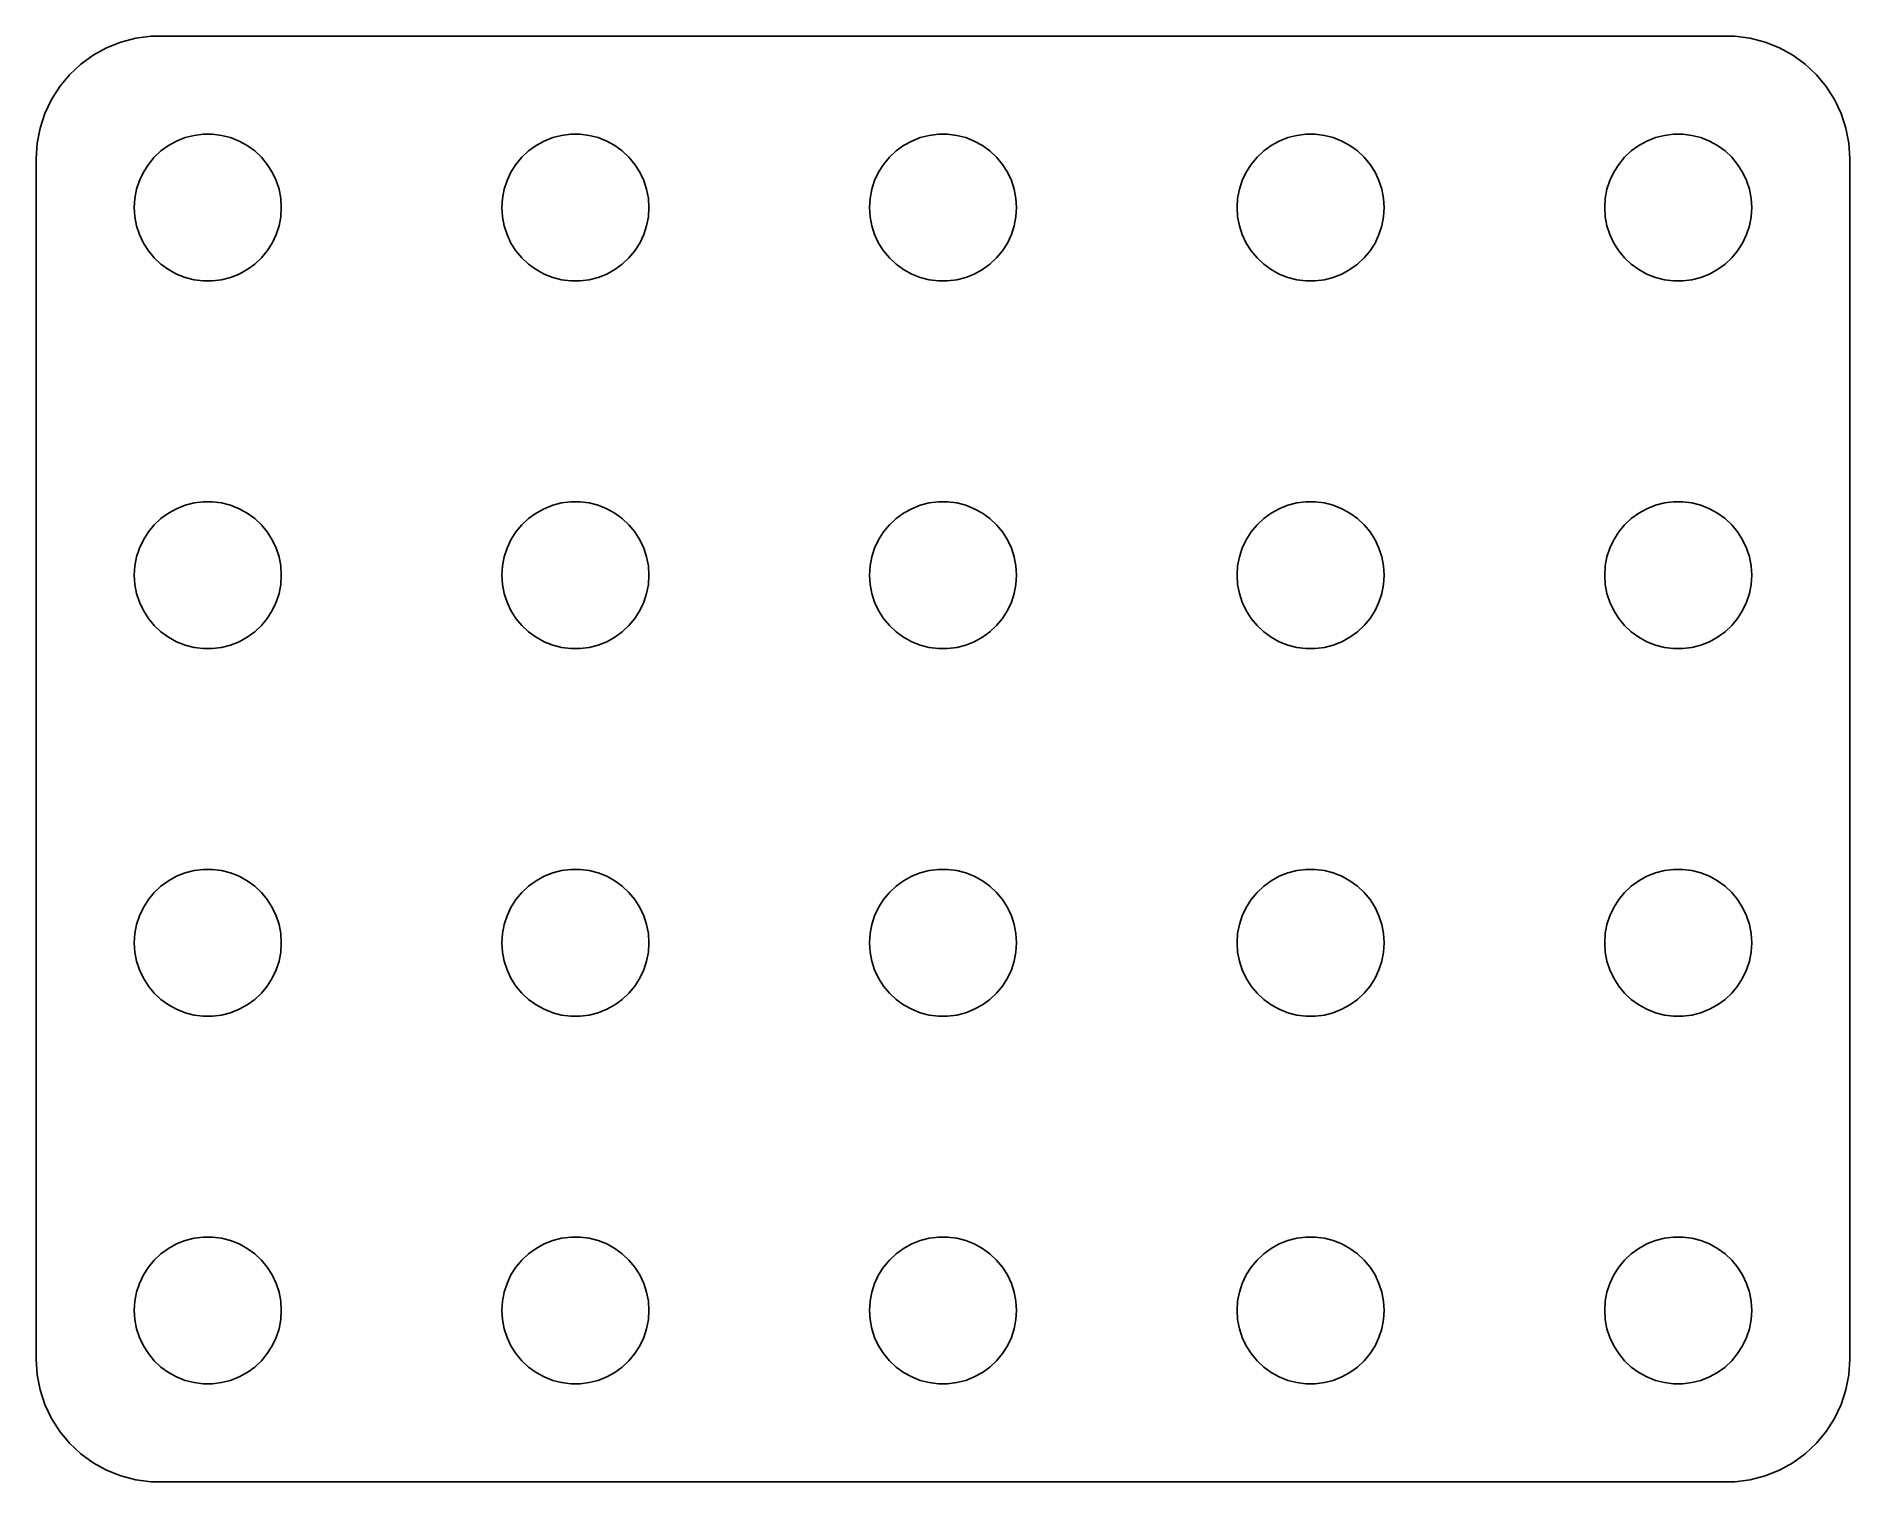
# Model space of a CAD drawing. Header units: metres. Extents: x -37 to 37, y -29.5 to 29.5.
import ezdxf

# ---------------------------------------------------------------- set-up
doc = ezdxf.new("R2010")
doc.units = ezdxf.units.M

msp = doc.modelspace()

# ---------------------------------------------------------------- linework, layer by layer
for p, q in [((-34.1289, 29.0241), (-34.6791, 28.7216)), ((-33.5451, 29.2553), (-34.1289, 29.0241)), ((-32.9369, 29.4114), (-33.5451, 29.2553)), ((-32.3139, 29.4901), (-32.9369, 29.4114)), ((32.3139, 29.4901), (-32.3139, 29.4901)), ((32.9369, 29.4114), (32.3139, 29.4901)), ((33.5451, 29.2553), (32.9369, 29.4114)), ((34.1289, 29.0241), (33.5451, 29.2553)), ((34.6791, 28.7216), (34.1289, 29.0241)), ((-35.1871, 28.3526), (-35.6448, 27.9227)), ((-34.6791, 28.7216), (-35.1871, 28.3526)), ((35.1871, 28.3526), (34.6791, 28.7216)), ((35.6448, 27.9227), (35.1871, 28.3526)), ((-36.0451, 27.4389), (-36.3815, 26.9088)), ((-35.6448, 27.9227), (-36.0451, 27.4389)), ((36.0451, 27.4389), (35.6448, 27.9227)), ((36.3815, 26.9088), (36.0451, 27.4389)), ((-36.3815, 26.9088), (-36.6489, 26.3406)), ((36.6489, 26.3406), (36.3815, 26.9088)), ((-36.6489, 26.3406), (-36.8429, 25.7434)), ((36.8429, 25.7434), (36.6489, 26.3406)), ((-36.8429, 25.7434), (-36.9606, 25.1267)), ((-31.6075, 25.033), (-31.2773, 25.2145)), ((-31.2773, 25.2145), (-30.927, 25.3532)), ((-30.927, 25.3532), (-30.5621, 25.4469)), ((-30.5621, 25.4469), (-30.1884, 25.4941)), ((-30.1884, 25.4941), (-29.8116, 25.4941)), ((-29.8116, 25.4941), (-29.4379, 25.4469)), ((-29.4379, 25.4469), (-29.0729, 25.3532)), ((-29.0729, 25.3532), (-28.7227, 25.2145)), ((-28.7227, 25.2145), (-28.3925, 25.033)), ((-16.6075, 25.033), (-16.2773, 25.2145)), ((-16.2773, 25.2145), (-15.927, 25.3532)), ((-15.927, 25.3532), (-15.5621, 25.4469)), ((-15.5621, 25.4469), (-15.1884, 25.4941)), ((-15.1884, 25.4941), (-14.8116, 25.4941)), ((-14.8116, 25.4941), (-14.4379, 25.4469)), ((-14.4379, 25.4469), (-14.0729, 25.3532)), ((-14.0729, 25.3532), (-13.7227, 25.2145)), ((-13.7227, 25.2145), (-13.3925, 25.033)), ((-1.60747, 25.033), (-1.27733, 25.2145)), ((-1.27733, 25.2145), (-0.92705, 25.3532)), ((-0.92705, 25.3532), (-0.56213, 25.4469)), ((-0.56213, 25.4469), (-0.18837, 25.4941)), ((-0.18837, 25.4941), (0.18837, 25.4941)), ((0.18837, 25.4941), (0.56213, 25.4469)), ((0.56213, 25.4469), (0.92705, 25.3532)), ((0.92705, 25.3532), (1.27733, 25.2145)), ((1.27733, 25.2145), (1.60747, 25.033)), ((13.3925, 25.033), (13.7227, 25.2145)), ((13.7227, 25.2145), (14.0729, 25.3532)), ((14.0729, 25.3532), (14.4379, 25.4469)), ((14.4379, 25.4469), (14.8116, 25.4941)), ((14.8116, 25.4941), (15.1884, 25.4941)), ((15.1884, 25.4941), (15.5621, 25.4469)), ((15.5621, 25.4469), (15.927, 25.3532)), ((15.927, 25.3532), (16.2773, 25.2145)), ((16.2773, 25.2145), (16.6075, 25.033)), ((28.3925, 25.033), (28.7227, 25.2145)), ((28.7227, 25.2145), (29.0729, 25.3532)), ((29.0729, 25.3532), (29.4379, 25.4469)), ((29.4379, 25.4469), (29.8116, 25.4941)), ((29.8116, 25.4941), (30.1884, 25.4941)), ((30.1884, 25.4941), (30.5621, 25.4469)), ((30.5621, 25.4469), (30.927, 25.3532)), ((30.927, 25.3532), (31.2773, 25.2145)), ((31.2773, 25.2145), (31.6075, 25.033)), ((36.9606, 25.1267), (36.8429, 25.7434)), ((-36.9606, 25.1267), (-37, 24.5)), ((-37, 24.5), (-37, -24.5)), ((-32.427, 24.2634), (-32.1869, 24.5536)), ((-32.1869, 24.5536), (-31.9123, 24.8115)), ((-31.9123, 24.8115), (-31.6075, 25.033)), ((-28.3925, 25.033), (-28.0877, 24.8115)), ((-28.0877, 24.8115), (-27.8131, 24.5536)), ((-27.8131, 24.5536), (-27.5729, 24.2634)), ((-17.427, 24.2634), (-17.1869, 24.5536)), ((-17.1869, 24.5536), (-16.9123, 24.8115)), ((-16.9123, 24.8115), (-16.6075, 25.033)), ((-13.3925, 25.033), (-13.0877, 24.8115)), ((-13.0877, 24.8115), (-12.8131, 24.5536)), ((-12.8131, 24.5536), (-12.5729, 24.2634)), ((-2.42705, 24.2634), (-2.1869, 24.5536)), ((-2.1869, 24.5536), (-1.91226, 24.8115)), ((-1.91226, 24.8115), (-1.60747, 25.033)), ((1.60747, 25.033), (1.91226, 24.8115)), ((1.91226, 24.8115), (2.1869, 24.5536)), ((2.1869, 24.5536), (2.42705, 24.2634)), ((12.5729, 24.2634), (12.8131, 24.5536)), ((12.8131, 24.5536), (13.0877, 24.8115)), ((13.0877, 24.8115), (13.3925, 25.033)), ((16.6075, 25.033), (16.9123, 24.8115)), ((16.9123, 24.8115), (17.1869, 24.5536)), ((17.1869, 24.5536), (17.427, 24.2634)), ((27.5729, 24.2634), (27.8131, 24.5536)), ((27.8131, 24.5536), (28.0877, 24.8115)), ((28.0877, 24.8115), (28.3925, 25.033)), ((31.6075, 25.033), (31.9123, 24.8115)), ((31.9123, 24.8115), (32.1869, 24.5536)), ((32.1869, 24.5536), (32.427, 24.2634)), ((37, 24.5), (36.9606, 25.1267)), ((37, -24.5), (37, 24.5)), ((-32.7893, 23.6044), (-32.6289, 23.9453)), ((-32.6289, 23.9453), (-32.427, 24.2634)), ((-27.5729, 24.2634), (-27.3711, 23.9453)), ((-27.3711, 23.9453), (-27.2107, 23.6044)), ((-17.7893, 23.6044), (-17.6289, 23.9453)), ((-17.6289, 23.9453), (-17.427, 24.2634)), ((-12.5729, 24.2634), (-12.3711, 23.9453)), ((-12.3711, 23.9453), (-12.2107, 23.6044)), ((-2.78932, 23.6044), (-2.62891, 23.9453)), ((-2.62891, 23.9453), (-2.42705, 24.2634)), ((2.42705, 24.2634), (2.62891, 23.9453)), ((2.62891, 23.9453), (2.78932, 23.6044)), ((12.2107, 23.6044), (12.3711, 23.9453)), ((12.3711, 23.9453), (12.5729, 24.2634)), ((17.427, 24.2634), (17.6289, 23.9453)), ((17.6289, 23.9453), (17.7893, 23.6044)), ((27.2107, 23.6044), (27.3711, 23.9453)), ((27.3711, 23.9453), (27.5729, 24.2634)), ((32.427, 24.2634), (32.6289, 23.9453)), ((32.6289, 23.9453), (32.7893, 23.6044)), ((-32.9763, 22.876), (-32.9057, 23.2461)), ((-32.9057, 23.2461), (-32.7893, 23.6044)), ((-27.2107, 23.6044), (-27.0942, 23.2461)), ((-27.0942, 23.2461), (-27.0237, 22.876)), ((-17.9763, 22.876), (-17.9057, 23.2461)), ((-17.9057, 23.2461), (-17.7893, 23.6044)), ((-12.2107, 23.6044), (-12.0942, 23.2461)), ((-12.0942, 23.2461), (-12.0237, 22.876)), ((-2.97633, 22.876), (-2.90575, 23.2461)), ((-2.90575, 23.2461), (-2.78932, 23.6044)), ((2.78932, 23.6044), (2.90575, 23.2461)), ((2.90575, 23.2461), (2.97633, 22.876)), ((12.0237, 22.876), (12.0942, 23.2461)), ((12.0942, 23.2461), (12.2107, 23.6044)), ((17.7893, 23.6044), (17.9057, 23.2461)), ((17.9057, 23.2461), (17.9763, 22.876)), ((27.0237, 22.876), (27.0942, 23.2461)), ((27.0942, 23.2461), (27.2107, 23.6044)), ((32.7893, 23.6044), (32.9057, 23.2461)), ((32.9057, 23.2461), (32.9763, 22.876)), ((-33, 22.5), (-32.9763, 22.876)), ((-32.9763, 22.124), (-33, 22.5)), ((-27.0237, 22.876), (-27, 22.5)), ((-27, 22.5), (-27.0237, 22.124)), ((-18, 22.5), (-17.9763, 22.876)), ((-17.9763, 22.124), (-18, 22.5)), ((-12.0237, 22.876), (-12, 22.5)), ((-12, 22.5), (-12.0237, 22.124)), ((-3, 22.5), (-2.97633, 22.876)), ((-2.97633, 22.124), (-3, 22.5)), ((2.97633, 22.876), (3, 22.5)), ((3, 22.5), (2.97633, 22.124)), ((12, 22.5), (12.0237, 22.876)), ((12.0237, 22.124), (12, 22.5)), ((17.9763, 22.876), (18, 22.5)), ((18, 22.5), (17.9763, 22.124)), ((27, 22.5), (27.0237, 22.876)), ((27.0237, 22.124), (27, 22.5)), ((32.9763, 22.876), (33, 22.5)), ((33, 22.5), (32.9763, 22.124)), ((-32.9057, 21.7539), (-32.9763, 22.124)), ((-32.7893, 21.3956), (-32.9057, 21.7539)), ((-27.0942, 21.7539), (-27.2107, 21.3956)), ((-27.0237, 22.124), (-27.0942, 21.7539)), ((-17.9057, 21.7539), (-17.9763, 22.124)), ((-17.7893, 21.3956), (-17.9057, 21.7539)), ((-12.0942, 21.7539), (-12.2107, 21.3956)), ((-12.0237, 22.124), (-12.0942, 21.7539)), ((-2.90575, 21.7539), (-2.97633, 22.124)), ((-2.78932, 21.3956), (-2.90575, 21.7539)), ((2.90575, 21.7539), (2.78932, 21.3956)), ((2.97633, 22.124), (2.90575, 21.7539)), ((12.0942, 21.7539), (12.0237, 22.124)), ((12.2107, 21.3956), (12.0942, 21.7539)), ((17.9057, 21.7539), (17.7893, 21.3956)), ((17.9763, 22.124), (17.9057, 21.7539)), ((27.0942, 21.7539), (27.0237, 22.124)), ((27.2107, 21.3956), (27.0942, 21.7539)), ((32.9057, 21.7539), (32.7893, 21.3956)), ((32.9763, 22.124), (32.9057, 21.7539)), ((-32.6289, 21.0547), (-32.7893, 21.3956)), ((-32.427, 20.7366), (-32.6289, 21.0547)), ((-32.1869, 20.4464), (-32.427, 20.7366)), ((-27.5729, 20.7366), (-27.8131, 20.4464)), ((-27.3711, 21.0547), (-27.5729, 20.7366)), ((-27.2107, 21.3956), (-27.3711, 21.0547)), ((-17.6289, 21.0547), (-17.7893, 21.3956)), ((-17.427, 20.7366), (-17.6289, 21.0547)), ((-17.1869, 20.4464), (-17.427, 20.7366)), ((-12.5729, 20.7366), (-12.8131, 20.4464)), ((-12.3711, 21.0547), (-12.5729, 20.7366)), ((-12.2107, 21.3956), (-12.3711, 21.0547)), ((-2.62891, 21.0547), (-2.78932, 21.3956)), ((-2.42705, 20.7366), (-2.62891, 21.0547)), ((-2.1869, 20.4464), (-2.42705, 20.7366)), ((2.42705, 20.7366), (2.1869, 20.4464)), ((2.62891, 21.0547), (2.42705, 20.7366)), ((2.78932, 21.3956), (2.62891, 21.0547)), ((12.3711, 21.0547), (12.2107, 21.3956)), ((12.5729, 20.7366), (12.3711, 21.0547)), ((12.8131, 20.4464), (12.5729, 20.7366)), ((17.427, 20.7366), (17.1869, 20.4464)), ((17.6289, 21.0547), (17.427, 20.7366)), ((17.7893, 21.3956), (17.6289, 21.0547)), ((27.3711, 21.0547), (27.2107, 21.3956)), ((27.5729, 20.7366), (27.3711, 21.0547)), ((27.8131, 20.4464), (27.5729, 20.7366)), ((32.427, 20.7366), (32.1869, 20.4464)), ((32.6289, 21.0547), (32.427, 20.7366)), ((32.7893, 21.3956), (32.6289, 21.0547)), ((-31.9123, 20.1884), (-32.1869, 20.4464)), ((-31.6075, 19.967), (-31.9123, 20.1884)), ((-28.0877, 20.1884), (-28.3925, 19.967)), ((-27.8131, 20.4464), (-28.0877, 20.1884)), ((-16.9123, 20.1884), (-17.1869, 20.4464)), ((-16.6075, 19.967), (-16.9123, 20.1884)), ((-13.0877, 20.1884), (-13.3925, 19.967)), ((-12.8131, 20.4464), (-13.0877, 20.1884)), ((-1.91226, 20.1884), (-2.1869, 20.4464)), ((-1.60747, 19.967), (-1.91226, 20.1884)), ((1.91226, 20.1884), (1.60747, 19.967)), ((2.1869, 20.4464), (1.91226, 20.1884)), ((13.0877, 20.1884), (12.8131, 20.4464)), ((13.3925, 19.967), (13.0877, 20.1884)), ((16.9123, 20.1884), (16.6075, 19.967)), ((17.1869, 20.4464), (16.9123, 20.1884)), ((28.0877, 20.1884), (27.8131, 20.4464)), ((28.3925, 19.967), (28.0877, 20.1884)), ((31.9123, 20.1884), (31.6075, 19.967)), ((32.1869, 20.4464), (31.9123, 20.1884)), ((-31.2773, 19.7855), (-31.6075, 19.967)), ((-30.927, 19.6468), (-31.2773, 19.7855)), ((-30.5621, 19.5531), (-30.927, 19.6468)), ((-30.1884, 19.5059), (-30.5621, 19.5531)), ((-29.8116, 19.5059), (-30.1884, 19.5059)), ((-29.4379, 19.5531), (-29.8116, 19.5059)), ((-29.0729, 19.6468), (-29.4379, 19.5531)), ((-28.7227, 19.7855), (-29.0729, 19.6468)), ((-28.3925, 19.967), (-28.7227, 19.7855)), ((-16.2773, 19.7855), (-16.6075, 19.967)), ((-15.927, 19.6468), (-16.2773, 19.7855)), ((-15.5621, 19.5531), (-15.927, 19.6468)), ((-15.1884, 19.5059), (-15.5621, 19.5531)), ((-14.8116, 19.5059), (-15.1884, 19.5059)), ((-14.4379, 19.5531), (-14.8116, 19.5059)), ((-14.0729, 19.6468), (-14.4379, 19.5531)), ((-13.7227, 19.7855), (-14.0729, 19.6468)), ((-13.3925, 19.967), (-13.7227, 19.7855)), ((-1.27733, 19.7855), (-1.60747, 19.967)), ((-0.92705, 19.6468), (-1.27733, 19.7855)), ((-0.56213, 19.5531), (-0.92705, 19.6468)), ((-0.18837, 19.5059), (-0.56213, 19.5531)), ((0.18837, 19.5059), (-0.18837, 19.5059)), ((0.56213, 19.5531), (0.18837, 19.5059)), ((0.92705, 19.6468), (0.56213, 19.5531)), ((1.27733, 19.7855), (0.92705, 19.6468)), ((1.60747, 19.967), (1.27733, 19.7855)), ((13.7227, 19.7855), (13.3925, 19.967)), ((14.0729, 19.6468), (13.7227, 19.7855)), ((14.4379, 19.5531), (14.0729, 19.6468)), ((14.8116, 19.5059), (14.4379, 19.5531)), ((15.1884, 19.5059), (14.8116, 19.5059)), ((15.5621, 19.5531), (15.1884, 19.5059)), ((15.927, 19.6468), (15.5621, 19.5531)), ((16.2773, 19.7855), (15.927, 19.6468)), ((16.6075, 19.967), (16.2773, 19.7855)), ((28.7227, 19.7855), (28.3925, 19.967)), ((29.0729, 19.6468), (28.7227, 19.7855)), ((29.4379, 19.5531), (29.0729, 19.6468)), ((29.8116, 19.5059), (29.4379, 19.5531)), ((30.1884, 19.5059), (29.8116, 19.5059)), ((30.5621, 19.5531), (30.1884, 19.5059)), ((30.927, 19.6468), (30.5621, 19.5531)), ((31.2773, 19.7855), (30.927, 19.6468)), ((31.6075, 19.967), (31.2773, 19.7855)), ((-30.927, 10.3532), (-30.5621, 10.4469)), ((-30.5621, 10.4469), (-30.1884, 10.4941)), ((-30.1884, 10.4941), (-29.8116, 10.4941)), ((-29.8116, 10.4941), (-29.4379, 10.4469)), ((-29.4379, 10.4469), (-29.0729, 10.3532)), ((-15.927, 10.3532), (-15.5621, 10.4469)), ((-15.5621, 10.4469), (-15.1884, 10.4941)), ((-15.1884, 10.4941), (-14.8116, 10.4941)), ((-14.8116, 10.4941), (-14.4379, 10.4469)), ((-14.4379, 10.4469), (-14.0729, 10.3532)), ((-0.92705, 10.3532), (-0.56213, 10.4469)), ((-0.56213, 10.4469), (-0.18837, 10.4941)), ((-0.18837, 10.4941), (0.18837, 10.4941)), ((0.18837, 10.4941), (0.56213, 10.4469)), ((0.56213, 10.4469), (0.92705, 10.3532)), ((14.0729, 10.3532), (14.4379, 10.4469)), ((14.4379, 10.4469), (14.8116, 10.4941)), ((14.8116, 10.4941), (15.1884, 10.4941)), ((15.1884, 10.4941), (15.5621, 10.4469)), ((15.5621, 10.4469), (15.927, 10.3532)), ((29.0729, 10.3532), (29.4379, 10.4469)), ((29.4379, 10.4469), (29.8116, 10.4941)), ((29.8116, 10.4941), (30.1884, 10.4941)), ((30.1884, 10.4941), (30.5621, 10.4469)), ((30.5621, 10.4469), (30.927, 10.3532)), ((-32.1869, 9.55363), (-31.9123, 9.81154)), ((-31.9123, 9.81154), (-31.6075, 10.033)), ((-31.6075, 10.033), (-31.2773, 10.2145)), ((-31.2773, 10.2145), (-30.927, 10.3532)), ((-29.0729, 10.3532), (-28.7227, 10.2145)), ((-28.7227, 10.2145), (-28.3925, 10.033)), ((-28.3925, 10.033), (-28.0877, 9.81154)), ((-28.0877, 9.81154), (-27.8131, 9.55363)), ((-17.1869, 9.55363), (-16.9123, 9.81154)), ((-16.9123, 9.81154), (-16.6075, 10.033)), ((-16.6075, 10.033), (-16.2773, 10.2145)), ((-16.2773, 10.2145), (-15.927, 10.3532)), ((-14.0729, 10.3532), (-13.7227, 10.2145)), ((-13.7227, 10.2145), (-13.3925, 10.033)), ((-13.3925, 10.033), (-13.0877, 9.81154)), ((-13.0877, 9.81154), (-12.8131, 9.55363)), ((-2.1869, 9.55363), (-1.91226, 9.81154)), ((-1.91226, 9.81154), (-1.60747, 10.033)), ((-1.60747, 10.033), (-1.27733, 10.2145)), ((-1.27733, 10.2145), (-0.92705, 10.3532)), ((0.92705, 10.3532), (1.27733, 10.2145)), ((1.27733, 10.2145), (1.60747, 10.033)), ((1.60747, 10.033), (1.91226, 9.81154)), ((1.91226, 9.81154), (2.1869, 9.55363)), ((12.8131, 9.55363), (13.0877, 9.81154)), ((13.0877, 9.81154), (13.3925, 10.033)), ((13.3925, 10.033), (13.7227, 10.2145)), ((13.7227, 10.2145), (14.0729, 10.3532)), ((15.927, 10.3532), (16.2773, 10.2145)), ((16.2773, 10.2145), (16.6075, 10.033)), ((16.6075, 10.033), (16.9123, 9.81154)), ((16.9123, 9.81154), (17.1869, 9.55363)), ((27.8131, 9.55363), (28.0877, 9.81154)), ((28.0877, 9.81154), (28.3925, 10.033)), ((28.3925, 10.033), (28.7227, 10.2145)), ((28.7227, 10.2145), (29.0729, 10.3532)), ((30.927, 10.3532), (31.2773, 10.2145)), ((31.2773, 10.2145), (31.6075, 10.033)), ((31.6075, 10.033), (31.9123, 9.81154)), ((31.9123, 9.81154), (32.1869, 9.55363)), ((-32.7893, 8.60437), (-32.6289, 8.94525)), ((-32.6289, 8.94525), (-32.427, 9.26335)), ((-32.427, 9.26335), (-32.1869, 9.55363)), ((-27.8131, 9.55363), (-27.5729, 9.26335)), ((-27.5729, 9.26335), (-27.3711, 8.94525)), ((-27.3711, 8.94525), (-27.2107, 8.60437)), ((-17.7893, 8.60437), (-17.6289, 8.94525)), ((-17.6289, 8.94525), (-17.427, 9.26335)), ((-17.427, 9.26335), (-17.1869, 9.55363)), ((-12.8131, 9.55363), (-12.5729, 9.26335)), ((-12.5729, 9.26335), (-12.3711, 8.94525)), ((-12.3711, 8.94525), (-12.2107, 8.60437)), ((-2.78932, 8.60437), (-2.62891, 8.94525)), ((-2.62891, 8.94525), (-2.42705, 9.26335)), ((-2.42705, 9.26335), (-2.1869, 9.55363)), ((2.1869, 9.55363), (2.42705, 9.26335)), ((2.42705, 9.26335), (2.62891, 8.94525)), ((2.62891, 8.94525), (2.78932, 8.60437)), ((12.2107, 8.60437), (12.3711, 8.94525)), ((12.3711, 8.94525), (12.5729, 9.26335)), ((12.5729, 9.26335), (12.8131, 9.55363)), ((17.1869, 9.55363), (17.427, 9.26335)), ((17.427, 9.26335), (17.6289, 8.94525)), ((17.6289, 8.94525), (17.7893, 8.60437)), ((27.2107, 8.60437), (27.3711, 8.94525)), ((27.3711, 8.94525), (27.5729, 9.26335)), ((27.5729, 9.26335), (27.8131, 9.55363)), ((32.1869, 9.55363), (32.427, 9.26335)), ((32.427, 9.26335), (32.6289, 8.94525)), ((32.6289, 8.94525), (32.7893, 8.60437)), ((-32.9763, 7.87599), (-32.9057, 8.24606)), ((-32.9057, 8.24606), (-32.7893, 8.60437)), ((-27.2107, 8.60437), (-27.0942, 8.24606)), ((-27.0942, 8.24606), (-27.0237, 7.87599)), ((-17.9763, 7.87599), (-17.9057, 8.24606)), ((-17.9057, 8.24606), (-17.7893, 8.60437)), ((-12.2107, 8.60437), (-12.0942, 8.24606)), ((-12.0942, 8.24606), (-12.0237, 7.87599)), ((-2.97633, 7.87599), (-2.90575, 8.24606)), ((-2.90575, 8.24606), (-2.78932, 8.60437)), ((2.78932, 8.60437), (2.90575, 8.24606)), ((2.90575, 8.24606), (2.97633, 7.87599)), ((12.0237, 7.87599), (12.0942, 8.24606)), ((12.0942, 8.24606), (12.2107, 8.60437)), ((17.7893, 8.60437), (17.9057, 8.24606)), ((17.9057, 8.24606), (17.9763, 7.87599)), ((27.0237, 7.87599), (27.0942, 8.24606)), ((27.0942, 8.24606), (27.2107, 8.60437)), ((32.7893, 8.60437), (32.9057, 8.24606)), ((32.9057, 8.24606), (32.9763, 7.87599)), ((-33, 7.5), (-32.9763, 7.87599)), ((-32.9763, 7.12399), (-33, 7.5)), ((-27.0237, 7.87599), (-27, 7.5)), ((-27, 7.5), (-27.0237, 7.12399)), ((-18, 7.5), (-17.9763, 7.87599)), ((-17.9763, 7.12399), (-18, 7.5)), ((-12.0237, 7.87599), (-12, 7.5)), ((-12, 7.5), (-12.0237, 7.12399)), ((-3, 7.5), (-2.97633, 7.87599)), ((-2.97633, 7.12399), (-3, 7.5)), ((2.97633, 7.87599), (3, 7.5)), ((3, 7.5), (2.97633, 7.12399)), ((12, 7.5), (12.0237, 7.87599)), ((12.0237, 7.12399), (12, 7.5)), ((17.9763, 7.87599), (18, 7.5)), ((18, 7.5), (17.9763, 7.12399)), ((27, 7.5), (27.0237, 7.87599)), ((27.0237, 7.12399), (27, 7.5)), ((32.9763, 7.87599), (33, 7.5)), ((33, 7.5), (32.9763, 7.12399)), ((-32.9057, 6.75392), (-32.9763, 7.12399)), ((-32.7893, 6.39561), (-32.9057, 6.75392)), ((-27.0942, 6.75392), (-27.2107, 6.39561)), ((-27.0237, 7.12399), (-27.0942, 6.75392)), ((-17.9057, 6.75392), (-17.9763, 7.12399)), ((-17.7893, 6.39561), (-17.9057, 6.75392)), ((-12.0942, 6.75392), (-12.2107, 6.39561)), ((-12.0237, 7.12399), (-12.0942, 6.75392)), ((-2.90575, 6.75392), (-2.97633, 7.12399)), ((-2.78932, 6.39561), (-2.90575, 6.75392)), ((2.90575, 6.75392), (2.78932, 6.39561)), ((2.97633, 7.12399), (2.90575, 6.75392)), ((12.0942, 6.75392), (12.0237, 7.12399)), ((12.2107, 6.39561), (12.0942, 6.75392)), ((17.9057, 6.75392), (17.7893, 6.39561)), ((17.9763, 7.12399), (17.9057, 6.75392)), ((27.0942, 6.75392), (27.0237, 7.12399)), ((27.2107, 6.39561), (27.0942, 6.75392)), ((32.9057, 6.75392), (32.7893, 6.39561)), ((32.9763, 7.12399), (32.9057, 6.75392)), ((-32.6289, 6.05473), (-32.7893, 6.39561)), ((-32.427, 5.73663), (-32.6289, 6.05473)), ((-27.3711, 6.05473), (-27.5729, 5.73663)), ((-27.2107, 6.39561), (-27.3711, 6.05473)), ((-17.6289, 6.05473), (-17.7893, 6.39561)), ((-17.427, 5.73663), (-17.6289, 6.05473)), ((-12.3711, 6.05473), (-12.5729, 5.73663)), ((-12.2107, 6.39561), (-12.3711, 6.05473)), ((-2.62891, 6.05473), (-2.78932, 6.39561)), ((-2.42705, 5.73663), (-2.62891, 6.05473)), ((2.62891, 6.05473), (2.42705, 5.73663)), ((2.78932, 6.39561), (2.62891, 6.05473)), ((12.3711, 6.05473), (12.2107, 6.39561)), ((12.5729, 5.73663), (12.3711, 6.05473)), ((17.6289, 6.05473), (17.427, 5.73663)), ((17.7893, 6.39561), (17.6289, 6.05473)), ((27.3711, 6.05473), (27.2107, 6.39561)), ((27.5729, 5.73663), (27.3711, 6.05473)), ((32.6289, 6.05473), (32.427, 5.73663)), ((32.7893, 6.39561), (32.6289, 6.05473)), ((-32.1869, 5.44635), (-32.427, 5.73663)), ((-31.9123, 5.18845), (-32.1869, 5.44635)), ((-31.6075, 4.96701), (-31.9123, 5.18845)), ((-28.0877, 5.18845), (-28.3925, 4.96701)), ((-27.8131, 5.44635), (-28.0877, 5.18845)), ((-27.5729, 5.73663), (-27.8131, 5.44635)), ((-17.1869, 5.44635), (-17.427, 5.73663)), ((-16.9123, 5.18845), (-17.1869, 5.44635)), ((-16.6075, 4.96701), (-16.9123, 5.18845)), ((-13.0877, 5.18845), (-13.3925, 4.96701)), ((-12.8131, 5.44635), (-13.0877, 5.18845)), ((-12.5729, 5.73663), (-12.8131, 5.44635)), ((-2.1869, 5.44635), (-2.42705, 5.73663)), ((-1.91226, 5.18845), (-2.1869, 5.44635)), ((-1.60747, 4.96701), (-1.91226, 5.18845)), ((1.91226, 5.18845), (1.60747, 4.96701)), ((2.1869, 5.44635), (1.91226, 5.18845)), ((2.42705, 5.73663), (2.1869, 5.44635)), ((12.8131, 5.44635), (12.5729, 5.73663)), ((13.0877, 5.18845), (12.8131, 5.44635)), ((13.3925, 4.96701), (13.0877, 5.18845)), ((16.9123, 5.18845), (16.6075, 4.96701)), ((17.1869, 5.44635), (16.9123, 5.18845)), ((17.427, 5.73663), (17.1869, 5.44635)), ((27.8131, 5.44635), (27.5729, 5.73663)), ((28.0877, 5.18845), (27.8131, 5.44635)), ((28.3925, 4.96701), (28.0877, 5.18845)), ((31.9123, 5.18845), (31.6075, 4.96701)), ((32.1869, 5.44635), (31.9123, 5.18845)), ((32.427, 5.73663), (32.1869, 5.44635)), ((-31.2773, 4.78551), (-31.6075, 4.96701)), ((-30.927, 4.64682), (-31.2773, 4.78551)), ((-30.5621, 4.55313), (-30.927, 4.64682)), ((-30.1884, 4.50591), (-30.5621, 4.55313)), ((-29.8116, 4.50591), (-30.1884, 4.50591)), ((-29.4379, 4.55313), (-29.8116, 4.50591)), ((-29.0729, 4.64682), (-29.4379, 4.55313)), ((-28.7227, 4.78551), (-29.0729, 4.64682)), ((-28.3925, 4.96701), (-28.7227, 4.78551)), ((-16.2773, 4.78551), (-16.6075, 4.96701)), ((-15.927, 4.64682), (-16.2773, 4.78551)), ((-15.5621, 4.55313), (-15.927, 4.64682)), ((-15.1884, 4.50591), (-15.5621, 4.55313)), ((-14.8116, 4.50591), (-15.1884, 4.50591)), ((-14.4379, 4.55313), (-14.8116, 4.50591)), ((-14.0729, 4.64682), (-14.4379, 4.55313)), ((-13.7227, 4.78551), (-14.0729, 4.64682)), ((-13.3925, 4.96701), (-13.7227, 4.78551)), ((-1.27733, 4.78551), (-1.60747, 4.96701)), ((-0.92705, 4.64682), (-1.27733, 4.78551)), ((-0.56213, 4.55313), (-0.92705, 4.64682)), ((-0.18837, 4.50591), (-0.56213, 4.55313)), ((0.18837, 4.50591), (-0.18837, 4.50591)), ((0.56213, 4.55313), (0.18837, 4.50591)), ((0.92705, 4.64682), (0.56213, 4.55313)), ((1.27733, 4.78551), (0.92705, 4.64682)), ((1.60747, 4.96701), (1.27733, 4.78551)), ((13.7227, 4.78551), (13.3925, 4.96701)), ((14.0729, 4.64682), (13.7227, 4.78551)), ((14.4379, 4.55313), (14.0729, 4.64682)), ((14.8116, 4.50591), (14.4379, 4.55313)), ((15.1884, 4.50591), (14.8116, 4.50591)), ((15.5621, 4.55313), (15.1884, 4.50591)), ((15.927, 4.64682), (15.5621, 4.55313)), ((16.2773, 4.78551), (15.927, 4.64682)), ((16.6075, 4.96701), (16.2773, 4.78551)), ((28.7227, 4.78551), (28.3925, 4.96701)), ((29.0729, 4.64682), (28.7227, 4.78551)), ((29.4379, 4.55313), (29.0729, 4.64682)), ((29.8116, 4.50591), (29.4379, 4.55313)), ((30.1884, 4.50591), (29.8116, 4.50591)), ((30.5621, 4.55313), (30.1884, 4.50591)), ((30.927, 4.64682), (30.5621, 4.55313)), ((31.2773, 4.78551), (30.927, 4.64682)), ((31.6075, 4.96701), (31.2773, 4.78551)), ((-31.9123, -5.18845), (-31.6075, -4.96701)), ((-31.6075, -4.96701), (-31.2773, -4.78551)), ((-31.2773, -4.78551), (-30.927, -4.64682)), ((-30.927, -4.64682), (-30.5621, -4.55313)), ((-30.5621, -4.55313), (-30.1884, -4.50591)), ((-30.1884, -4.50591), (-29.8116, -4.50591)), ((-29.8116, -4.50591), (-29.4379, -4.55313)), ((-29.4379, -4.55313), (-29.0729, -4.64682)), ((-29.0729, -4.64682), (-28.7227, -4.78551)), ((-28.7227, -4.78551), (-28.3925, -4.96701)), ((-28.3925, -4.96701), (-28.0877, -5.18845)), ((-16.9123, -5.18845), (-16.6075, -4.96701)), ((-16.6075, -4.96701), (-16.2773, -4.78551)), ((-16.2773, -4.78551), (-15.927, -4.64682)), ((-15.927, -4.64682), (-15.5621, -4.55313)), ((-15.5621, -4.55313), (-15.1884, -4.50591)), ((-15.1884, -4.50591), (-14.8116, -4.50591)), ((-14.8116, -4.50591), (-14.4379, -4.55313)), ((-14.4379, -4.55313), (-14.0729, -4.64682)), ((-14.0729, -4.64682), (-13.7227, -4.78551)), ((-13.7227, -4.78551), (-13.3925, -4.96701)), ((-13.3925, -4.96701), (-13.0877, -5.18845)), ((-1.91226, -5.18845), (-1.60747, -4.96701)), ((-1.60747, -4.96701), (-1.27733, -4.78551)), ((-1.27733, -4.78551), (-0.92705, -4.64682)), ((-0.92705, -4.64682), (-0.56213, -4.55313)), ((-0.56213, -4.55313), (-0.18837, -4.50591)), ((-0.18837, -4.50591), (0.18837, -4.50591)), ((0.18837, -4.50591), (0.56213, -4.55313)), ((0.56213, -4.55313), (0.92705, -4.64682)), ((0.92705, -4.64682), (1.27733, -4.78551)), ((1.27733, -4.78551), (1.60747, -4.96701)), ((1.60747, -4.96701), (1.91226, -5.18845)), ((13.0877, -5.18845), (13.3925, -4.96701)), ((13.3925, -4.96701), (13.7227, -4.78551)), ((13.7227, -4.78551), (14.0729, -4.64682)), ((14.0729, -4.64682), (14.4379, -4.55313)), ((14.4379, -4.55313), (14.8116, -4.50591)), ((14.8116, -4.50591), (15.1884, -4.50591)), ((15.1884, -4.50591), (15.5621, -4.55313)), ((15.5621, -4.55313), (15.927, -4.64682)), ((15.927, -4.64682), (16.2773, -4.78551)), ((16.2773, -4.78551), (16.6075, -4.96701)), ((16.6075, -4.96701), (16.9123, -5.18845)), ((28.0877, -5.18845), (28.3925, -4.96701)), ((28.3925, -4.96701), (28.7227, -4.78551)), ((28.7227, -4.78551), (29.0729, -4.64682)), ((29.0729, -4.64682), (29.4379, -4.55313)), ((29.4379, -4.55313), (29.8116, -4.50591)), ((29.8116, -4.50591), (30.1884, -4.50591)), ((30.1884, -4.50591), (30.5621, -4.55313)), ((30.5621, -4.55313), (30.927, -4.64682)), ((30.927, -4.64682), (31.2773, -4.78551)), ((31.2773, -4.78551), (31.6075, -4.96701)), ((31.6075, -4.96701), (31.9123, -5.18845)), ((-32.6289, -6.05473), (-32.427, -5.73663)), ((-32.427, -5.73663), (-32.1869, -5.44635)), ((-32.1869, -5.44635), (-31.9123, -5.18845)), ((-28.0877, -5.18845), (-27.8131, -5.44635)), ((-27.8131, -5.44635), (-27.5729, -5.73663)), ((-27.5729, -5.73663), (-27.3711, -6.05473)), ((-17.6289, -6.05473), (-17.427, -5.73663)), ((-17.427, -5.73663), (-17.1869, -5.44635)), ((-17.1869, -5.44635), (-16.9123, -5.18845)), ((-13.0877, -5.18845), (-12.8131, -5.44635)), ((-12.8131, -5.44635), (-12.5729, -5.73663)), ((-12.5729, -5.73663), (-12.3711, -6.05473)), ((-2.62891, -6.05473), (-2.42705, -5.73663)), ((-2.42705, -5.73663), (-2.1869, -5.44635)), ((-2.1869, -5.44635), (-1.91226, -5.18845)), ((1.91226, -5.18845), (2.1869, -5.44635)), ((2.1869, -5.44635), (2.42705, -5.73663)), ((2.42705, -5.73663), (2.62891, -6.05473)), ((12.3711, -6.05473), (12.5729, -5.73663)), ((12.5729, -5.73663), (12.8131, -5.44635)), ((12.8131, -5.44635), (13.0877, -5.18845)), ((16.9123, -5.18845), (17.1869, -5.44635)), ((17.1869, -5.44635), (17.427, -5.73663)), ((17.427, -5.73663), (17.6289, -6.05473)), ((27.3711, -6.05473), (27.5729, -5.73663)), ((27.5729, -5.73663), (27.8131, -5.44635)), ((27.8131, -5.44635), (28.0877, -5.18845)), ((31.9123, -5.18845), (32.1869, -5.44635)), ((32.1869, -5.44635), (32.427, -5.73663)), ((32.427, -5.73663), (32.6289, -6.05473)), ((-32.9057, -6.75392), (-32.7893, -6.39561)), ((-32.7893, -6.39561), (-32.6289, -6.05473)), ((-27.3711, -6.05473), (-27.2107, -6.39561)), ((-27.2107, -6.39561), (-27.0942, -6.75392)), ((-17.9057, -6.75392), (-17.7893, -6.39561)), ((-17.7893, -6.39561), (-17.6289, -6.05473)), ((-12.3711, -6.05473), (-12.2107, -6.39561)), ((-12.2107, -6.39561), (-12.0942, -6.75392)), ((-2.90575, -6.75392), (-2.78932, -6.39561)), ((-2.78932, -6.39561), (-2.62891, -6.05473)), ((2.62891, -6.05473), (2.78932, -6.39561)), ((2.78932, -6.39561), (2.90575, -6.75392)), ((12.0942, -6.75392), (12.2107, -6.39561)), ((12.2107, -6.39561), (12.3711, -6.05473)), ((17.6289, -6.05473), (17.7893, -6.39561)), ((17.7893, -6.39561), (17.9057, -6.75392)), ((27.0942, -6.75392), (27.2107, -6.39561)), ((27.2107, -6.39561), (27.3711, -6.05473)), ((32.6289, -6.05473), (32.7893, -6.39561)), ((32.7893, -6.39561), (32.9057, -6.75392)), ((-33, -7.5), (-32.9763, -7.12399)), ((-32.9763, -7.12399), (-32.9057, -6.75392)), ((-27.0942, -6.75392), (-27.0237, -7.12399)), ((-27.0237, -7.12399), (-27, -7.5)), ((-18, -7.5), (-17.9763, -7.12399)), ((-17.9763, -7.12399), (-17.9057, -6.75392)), ((-12.0942, -6.75392), (-12.0237, -7.12399)), ((-12.0237, -7.12399), (-12, -7.5)), ((-3, -7.5), (-2.97633, -7.12399)), ((-2.97633, -7.12399), (-2.90575, -6.75392)), ((2.90575, -6.75392), (2.97633, -7.12399)), ((2.97633, -7.12399), (3, -7.5)), ((12, -7.5), (12.0237, -7.12399)), ((12.0237, -7.12399), (12.0942, -6.75392)), ((17.9057, -6.75392), (17.9763, -7.12399)), ((17.9763, -7.12399), (18, -7.5)), ((27, -7.5), (27.0237, -7.12399)), ((27.0237, -7.12399), (27.0942, -6.75392)), ((32.9057, -6.75392), (32.9763, -7.12399)), ((32.9763, -7.12399), (33, -7.5)), ((-32.9763, -7.87599), (-33, -7.5)), ((-32.9057, -8.24606), (-32.9763, -7.87599)), ((-27.0237, -7.87599), (-27.0942, -8.24606)), ((-27, -7.5), (-27.0237, -7.87599)), ((-17.9763, -7.87599), (-18, -7.5)), ((-17.9057, -8.24606), (-17.9763, -7.87599)), ((-12.0237, -7.87599), (-12.0942, -8.24606)), ((-12, -7.5), (-12.0237, -7.87599)), ((-2.97633, -7.87599), (-3, -7.5)), ((-2.90575, -8.24606), (-2.97633, -7.87599)), ((2.97633, -7.87599), (2.90575, -8.24606)), ((3, -7.5), (2.97633, -7.87599)), ((12.0237, -7.87599), (12, -7.5)), ((12.0942, -8.24606), (12.0237, -7.87599)), ((17.9763, -7.87599), (17.9057, -8.24606)), ((18, -7.5), (17.9763, -7.87599)), ((27.0237, -7.87599), (27, -7.5)), ((27.0942, -8.24606), (27.0237, -7.87599)), ((32.9763, -7.87599), (32.9057, -8.24606)), ((33, -7.5), (32.9763, -7.87599)), ((-32.7893, -8.60437), (-32.9057, -8.24606)), ((-32.6289, -8.94525), (-32.7893, -8.60437)), ((-27.2107, -8.60437), (-27.3711, -8.94525)), ((-27.0942, -8.24606), (-27.2107, -8.60437)), ((-17.7893, -8.60437), (-17.9057, -8.24606)), ((-17.6289, -8.94525), (-17.7893, -8.60437)), ((-12.2107, -8.60437), (-12.3711, -8.94525)), ((-12.0942, -8.24606), (-12.2107, -8.60437)), ((-2.78932, -8.60437), (-2.90575, -8.24606)), ((-2.62891, -8.94525), (-2.78932, -8.60437)), ((2.78932, -8.60437), (2.62891, -8.94525)), ((2.90575, -8.24606), (2.78932, -8.60437)), ((12.2107, -8.60437), (12.0942, -8.24606)), ((12.3711, -8.94525), (12.2107, -8.60437)), ((17.7893, -8.60437), (17.6289, -8.94525)), ((17.9057, -8.24606), (17.7893, -8.60437)), ((27.2107, -8.60437), (27.0942, -8.24606)), ((27.3711, -8.94525), (27.2107, -8.60437)), ((32.7893, -8.60437), (32.6289, -8.94525)), ((32.9057, -8.24606), (32.7893, -8.60437)), ((-32.427, -9.26335), (-32.6289, -8.94525)), ((-32.1869, -9.55363), (-32.427, -9.26335)), ((-31.9123, -9.81154), (-32.1869, -9.55363)), ((-27.8131, -9.55363), (-28.0877, -9.81154)), ((-27.5729, -9.26335), (-27.8131, -9.55363)), ((-27.3711, -8.94525), (-27.5729, -9.26335)), ((-17.427, -9.26335), (-17.6289, -8.94525)), ((-17.1869, -9.55363), (-17.427, -9.26335)), ((-16.9123, -9.81154), (-17.1869, -9.55363)), ((-12.8131, -9.55363), (-13.0877, -9.81154)), ((-12.5729, -9.26335), (-12.8131, -9.55363)), ((-12.3711, -8.94525), (-12.5729, -9.26335)), ((-2.42705, -9.26335), (-2.62891, -8.94525)), ((-2.1869, -9.55363), (-2.42705, -9.26335)), ((-1.91226, -9.81154), (-2.1869, -9.55363)), ((2.1869, -9.55363), (1.91226, -9.81154)), ((2.42705, -9.26335), (2.1869, -9.55363)), ((2.62891, -8.94525), (2.42705, -9.26335)), ((12.5729, -9.26335), (12.3711, -8.94525)), ((12.8131, -9.55363), (12.5729, -9.26335)), ((13.0877, -9.81154), (12.8131, -9.55363)), ((17.1869, -9.55363), (16.9123, -9.81154)), ((17.427, -9.26335), (17.1869, -9.55363)), ((17.6289, -8.94525), (17.427, -9.26335)), ((27.5729, -9.26335), (27.3711, -8.94525)), ((27.8131, -9.55363), (27.5729, -9.26335)), ((28.0877, -9.81154), (27.8131, -9.55363)), ((32.1869, -9.55363), (31.9123, -9.81154)), ((32.427, -9.26335), (32.1869, -9.55363)), ((32.6289, -8.94525), (32.427, -9.26335)), ((-31.6075, -10.033), (-31.9123, -9.81154)), ((-31.2773, -10.2145), (-31.6075, -10.033)), ((-30.927, -10.3532), (-31.2773, -10.2145)), ((-30.5621, -10.4469), (-30.927, -10.3532)), ((-29.0729, -10.3532), (-29.4379, -10.4469)), ((-28.7227, -10.2145), (-29.0729, -10.3532)), ((-28.3925, -10.033), (-28.7227, -10.2145)), ((-28.0877, -9.81154), (-28.3925, -10.033)), ((-16.6075, -10.033), (-16.9123, -9.81154)), ((-16.2773, -10.2145), (-16.6075, -10.033)), ((-15.927, -10.3532), (-16.2773, -10.2145)), ((-15.5621, -10.4469), (-15.927, -10.3532)), ((-14.0729, -10.3532), (-14.4379, -10.4469)), ((-13.7227, -10.2145), (-14.0729, -10.3532)), ((-13.3925, -10.033), (-13.7227, -10.2145)), ((-13.0877, -9.81154), (-13.3925, -10.033)), ((-1.60747, -10.033), (-1.91226, -9.81154)), ((-1.27733, -10.2145), (-1.60747, -10.033)), ((-0.92705, -10.3532), (-1.27733, -10.2145)), ((-0.56213, -10.4469), (-0.92705, -10.3532)), ((0.92705, -10.3532), (0.56213, -10.4469)), ((1.27733, -10.2145), (0.92705, -10.3532)), ((1.60747, -10.033), (1.27733, -10.2145)), ((1.91226, -9.81154), (1.60747, -10.033)), ((13.3925, -10.033), (13.0877, -9.81154)), ((13.7227, -10.2145), (13.3925, -10.033)), ((14.0729, -10.3532), (13.7227, -10.2145)), ((14.4379, -10.4469), (14.0729, -10.3532)), ((15.927, -10.3532), (15.5621, -10.4469)), ((16.2773, -10.2145), (15.927, -10.3532)), ((16.6075, -10.033), (16.2773, -10.2145)), ((16.9123, -9.81154), (16.6075, -10.033)), ((28.3925, -10.033), (28.0877, -9.81154)), ((28.7227, -10.2145), (28.3925, -10.033)), ((29.0729, -10.3532), (28.7227, -10.2145)), ((29.4379, -10.4469), (29.0729, -10.3532)), ((30.927, -10.3532), (30.5621, -10.4469)), ((31.2773, -10.2145), (30.927, -10.3532)), ((31.6075, -10.033), (31.2773, -10.2145)), ((31.9123, -9.81154), (31.6075, -10.033)), ((-30.1884, -10.4941), (-30.5621, -10.4469)), ((-29.8116, -10.4941), (-30.1884, -10.4941)), ((-29.4379, -10.4469), (-29.8116, -10.4941)), ((-15.1884, -10.4941), (-15.5621, -10.4469)), ((-14.8116, -10.4941), (-15.1884, -10.4941)), ((-14.4379, -10.4469), (-14.8116, -10.4941)), ((-0.18837, -10.4941), (-0.56213, -10.4469)), ((0.18837, -10.4941), (-0.18837, -10.4941)), ((0.56213, -10.4469), (0.18837, -10.4941)), ((14.8116, -10.4941), (14.4379, -10.4469)), ((15.1884, -10.4941), (14.8116, -10.4941)), ((15.5621, -10.4469), (15.1884, -10.4941)), ((29.8116, -10.4941), (29.4379, -10.4469)), ((30.1884, -10.4941), (29.8116, -10.4941)), ((30.5621, -10.4469), (30.1884, -10.4941)), ((-31.9123, -20.1884), (-31.6075, -19.967)), ((-31.6075, -19.967), (-31.2773, -19.7855)), ((-31.2773, -19.7855), (-30.927, -19.6468)), ((-30.927, -19.6468), (-30.5621, -19.5531)), ((-30.5621, -19.5531), (-30.1884, -19.5059)), ((-30.1884, -19.5059), (-29.8116, -19.5059)), ((-29.8116, -19.5059), (-29.4379, -19.5531)), ((-29.4379, -19.5531), (-29.0729, -19.6468)), ((-29.0729, -19.6468), (-28.7227, -19.7855)), ((-28.7227, -19.7855), (-28.3925, -19.967)), ((-28.3925, -19.967), (-28.0877, -20.1884)), ((-16.9123, -20.1884), (-16.6075, -19.967)), ((-16.6075, -19.967), (-16.2773, -19.7855)), ((-16.2773, -19.7855), (-15.927, -19.6468)), ((-15.927, -19.6468), (-15.5621, -19.5531)), ((-15.5621, -19.5531), (-15.1884, -19.5059)), ((-15.1884, -19.5059), (-14.8116, -19.5059)), ((-14.8116, -19.5059), (-14.4379, -19.5531)), ((-14.4379, -19.5531), (-14.0729, -19.6468)), ((-14.0729, -19.6468), (-13.7227, -19.7855)), ((-13.7227, -19.7855), (-13.3925, -19.967)), ((-13.3925, -19.967), (-13.0877, -20.1884)), ((-1.91226, -20.1884), (-1.60747, -19.967)), ((-1.60747, -19.967), (-1.27733, -19.7855)), ((-1.27733, -19.7855), (-0.92705, -19.6468)), ((-0.92705, -19.6468), (-0.56213, -19.5531)), ((-0.56213, -19.5531), (-0.18837, -19.5059)), ((-0.18837, -19.5059), (0.18837, -19.5059)), ((0.18837, -19.5059), (0.56213, -19.5531)), ((0.56213, -19.5531), (0.92705, -19.6468)), ((0.92705, -19.6468), (1.27733, -19.7855)), ((1.27733, -19.7855), (1.60747, -19.967)), ((1.60747, -19.967), (1.91226, -20.1884)), ((13.0877, -20.1884), (13.3925, -19.967)), ((13.3925, -19.967), (13.7227, -19.7855)), ((13.7227, -19.7855), (14.0729, -19.6468)), ((14.0729, -19.6468), (14.4379, -19.5531)), ((14.4379, -19.5531), (14.8116, -19.5059)), ((14.8116, -19.5059), (15.1884, -19.5059)), ((15.1884, -19.5059), (15.5621, -19.5531)), ((15.5621, -19.5531), (15.927, -19.6468)), ((15.927, -19.6468), (16.2773, -19.7855)), ((16.2773, -19.7855), (16.6075, -19.967)), ((16.6075, -19.967), (16.9123, -20.1884)), ((28.0877, -20.1884), (28.3925, -19.967)), ((28.3925, -19.967), (28.7227, -19.7855)), ((28.7227, -19.7855), (29.0729, -19.6468)), ((29.0729, -19.6468), (29.4379, -19.5531)), ((29.4379, -19.5531), (29.8116, -19.5059)), ((29.8116, -19.5059), (30.1884, -19.5059)), ((30.1884, -19.5059), (30.5621, -19.5531)), ((30.5621, -19.5531), (30.927, -19.6468)), ((30.927, -19.6468), (31.2773, -19.7855)), ((31.2773, -19.7855), (31.6075, -19.967)), ((31.6075, -19.967), (31.9123, -20.1884)), ((-32.427, -20.7366), (-32.1869, -20.4464)), ((-32.1869, -20.4464), (-31.9123, -20.1884)), ((-28.0877, -20.1884), (-27.8131, -20.4464)), ((-27.8131, -20.4464), (-27.5729, -20.7366)), ((-17.427, -20.7366), (-17.1869, -20.4464)), ((-17.1869, -20.4464), (-16.9123, -20.1884)), ((-13.0877, -20.1884), (-12.8131, -20.4464)), ((-12.8131, -20.4464), (-12.5729, -20.7366)), ((-2.42705, -20.7366), (-2.1869, -20.4464)), ((-2.1869, -20.4464), (-1.91226, -20.1884)), ((1.91226, -20.1884), (2.1869, -20.4464)), ((2.1869, -20.4464), (2.42705, -20.7366)), ((12.5729, -20.7366), (12.8131, -20.4464)), ((12.8131, -20.4464), (13.0877, -20.1884)), ((16.9123, -20.1884), (17.1869, -20.4464)), ((17.1869, -20.4464), (17.427, -20.7366)), ((27.5729, -20.7366), (27.8131, -20.4464)), ((27.8131, -20.4464), (28.0877, -20.1884)), ((31.9123, -20.1884), (32.1869, -20.4464)), ((32.1869, -20.4464), (32.427, -20.7366)), ((-32.9057, -21.7539), (-32.7893, -21.3956)), ((-32.7893, -21.3956), (-32.6289, -21.0547)), ((-32.6289, -21.0547), (-32.427, -20.7366)), ((-27.5729, -20.7366), (-27.3711, -21.0547)), ((-27.3711, -21.0547), (-27.2107, -21.3956)), ((-27.2107, -21.3956), (-27.0942, -21.7539)), ((-17.9057, -21.7539), (-17.7893, -21.3956)), ((-17.7893, -21.3956), (-17.6289, -21.0547)), ((-17.6289, -21.0547), (-17.427, -20.7366)), ((-12.5729, -20.7366), (-12.3711, -21.0547)), ((-12.3711, -21.0547), (-12.2107, -21.3956)), ((-12.2107, -21.3956), (-12.0942, -21.7539)), ((-2.90575, -21.7539), (-2.78932, -21.3956)), ((-2.78932, -21.3956), (-2.62891, -21.0547)), ((-2.62891, -21.0547), (-2.42705, -20.7366)), ((2.42705, -20.7366), (2.62891, -21.0547)), ((2.62891, -21.0547), (2.78932, -21.3956)), ((2.78932, -21.3956), (2.90575, -21.7539)), ((12.0942, -21.7539), (12.2107, -21.3956)), ((12.2107, -21.3956), (12.3711, -21.0547)), ((12.3711, -21.0547), (12.5729, -20.7366)), ((17.427, -20.7366), (17.6289, -21.0547)), ((17.6289, -21.0547), (17.7893, -21.3956)), ((17.7893, -21.3956), (17.9057, -21.7539)), ((27.0942, -21.7539), (27.2107, -21.3956)), ((27.2107, -21.3956), (27.3711, -21.0547)), ((27.3711, -21.0547), (27.5729, -20.7366)), ((32.427, -20.7366), (32.6289, -21.0547)), ((32.6289, -21.0547), (32.7893, -21.3956)), ((32.7893, -21.3956), (32.9057, -21.7539)), ((-33, -22.5), (-32.9763, -22.124)), ((-32.9763, -22.124), (-32.9057, -21.7539)), ((-27.0942, -21.7539), (-27.0237, -22.124)), ((-27.0237, -22.124), (-27, -22.5)), ((-18, -22.5), (-17.9763, -22.124)), ((-17.9763, -22.124), (-17.9057, -21.7539)), ((-12.0942, -21.7539), (-12.0237, -22.124)), ((-12.0237, -22.124), (-12, -22.5)), ((-3, -22.5), (-2.97633, -22.124)), ((-2.97633, -22.124), (-2.90575, -21.7539)), ((2.90575, -21.7539), (2.97633, -22.124)), ((2.97633, -22.124), (3, -22.5)), ((12, -22.5), (12.0237, -22.124)), ((12.0237, -22.124), (12.0942, -21.7539)), ((17.9057, -21.7539), (17.9763, -22.124)), ((17.9763, -22.124), (18, -22.5)), ((27, -22.5), (27.0237, -22.124)), ((27.0237, -22.124), (27.0942, -21.7539)), ((32.9057, -21.7539), (32.9763, -22.124)), ((32.9763, -22.124), (33, -22.5)), ((-32.9763, -22.876), (-33, -22.5)), ((-32.9057, -23.2461), (-32.9763, -22.876)), ((-27.0237, -22.876), (-27.0942, -23.2461)), ((-27, -22.5), (-27.0237, -22.876)), ((-17.9763, -22.876), (-18, -22.5)), ((-17.9057, -23.2461), (-17.9763, -22.876)), ((-12.0237, -22.876), (-12.0942, -23.2461)), ((-12, -22.5), (-12.0237, -22.876)), ((-2.97633, -22.876), (-3, -22.5)), ((-2.90575, -23.2461), (-2.97633, -22.876)), ((2.97633, -22.876), (2.90575, -23.2461)), ((3, -22.5), (2.97633, -22.876)), ((12.0237, -22.876), (12, -22.5)), ((12.0942, -23.2461), (12.0237, -22.876)), ((17.9763, -22.876), (17.9057, -23.2461)), ((18, -22.5), (17.9763, -22.876)), ((27.0237, -22.876), (27, -22.5)), ((27.0942, -23.2461), (27.0237, -22.876)), ((32.9763, -22.876), (32.9057, -23.2461)), ((33, -22.5), (32.9763, -22.876)), ((-32.7893, -23.6044), (-32.9057, -23.2461)), ((-32.6289, -23.9453), (-32.7893, -23.6044)), ((-27.2107, -23.6044), (-27.3711, -23.9453)), ((-27.0942, -23.2461), (-27.2107, -23.6044)), ((-17.7893, -23.6044), (-17.9057, -23.2461)), ((-17.6289, -23.9453), (-17.7893, -23.6044)), ((-12.2107, -23.6044), (-12.3711, -23.9453)), ((-12.0942, -23.2461), (-12.2107, -23.6044)), ((-2.78932, -23.6044), (-2.90575, -23.2461)), ((-2.62891, -23.9453), (-2.78932, -23.6044)), ((2.78932, -23.6044), (2.62891, -23.9453)), ((2.90575, -23.2461), (2.78932, -23.6044)), ((12.2107, -23.6044), (12.0942, -23.2461)), ((12.3711, -23.9453), (12.2107, -23.6044)), ((17.7893, -23.6044), (17.6289, -23.9453)), ((17.9057, -23.2461), (17.7893, -23.6044)), ((27.2107, -23.6044), (27.0942, -23.2461)), ((27.3711, -23.9453), (27.2107, -23.6044)), ((32.7893, -23.6044), (32.6289, -23.9453)), ((32.9057, -23.2461), (32.7893, -23.6044)), ((-32.427, -24.2634), (-32.6289, -23.9453)), ((-32.1869, -24.5536), (-32.427, -24.2634)), ((-27.5729, -24.2634), (-27.8131, -24.5536)), ((-27.3711, -23.9453), (-27.5729, -24.2634)), ((-17.427, -24.2634), (-17.6289, -23.9453)), ((-17.1869, -24.5536), (-17.427, -24.2634)), ((-12.5729, -24.2634), (-12.8131, -24.5536)), ((-12.3711, -23.9453), (-12.5729, -24.2634)), ((-2.42705, -24.2634), (-2.62891, -23.9453)), ((-2.1869, -24.5536), (-2.42705, -24.2634)), ((2.42705, -24.2634), (2.1869, -24.5536)), ((2.62891, -23.9453), (2.42705, -24.2634)), ((12.5729, -24.2634), (12.3711, -23.9453)), ((12.8131, -24.5536), (12.5729, -24.2634)), ((17.427, -24.2634), (17.1869, -24.5536)), ((17.6289, -23.9453), (17.427, -24.2634)), ((27.5729, -24.2634), (27.3711, -23.9453)), ((27.8131, -24.5536), (27.5729, -24.2634)), ((32.427, -24.2634), (32.1869, -24.5536)), ((32.6289, -23.9453), (32.427, -24.2634)), ((-37, -24.5), (-36.9606, -25.1267)), ((-36.9606, -25.1267), (-36.8429, -25.7434)), ((-31.9123, -24.8115), (-32.1869, -24.5536)), ((-31.6075, -25.033), (-31.9123, -24.8115)), ((-31.2773, -25.2145), (-31.6075, -25.033)), ((-28.3925, -25.033), (-28.7227, -25.2145)), ((-28.0877, -24.8115), (-28.3925, -25.033)), ((-27.8131, -24.5536), (-28.0877, -24.8115)), ((-16.9123, -24.8115), (-17.1869, -24.5536)), ((-16.6075, -25.033), (-16.9123, -24.8115)), ((-16.2773, -25.2145), (-16.6075, -25.033)), ((-13.3925, -25.033), (-13.7227, -25.2145)), ((-13.0877, -24.8115), (-13.3925, -25.033)), ((-12.8131, -24.5536), (-13.0877, -24.8115)), ((-1.91226, -24.8115), (-2.1869, -24.5536)), ((-1.60747, -25.033), (-1.91226, -24.8115)), ((-1.27733, -25.2145), (-1.60747, -25.033)), ((1.60747, -25.033), (1.27733, -25.2145)), ((1.91226, -24.8115), (1.60747, -25.033)), ((2.1869, -24.5536), (1.91226, -24.8115)), ((13.0877, -24.8115), (12.8131, -24.5536)), ((13.3925, -25.033), (13.0877, -24.8115)), ((13.7227, -25.2145), (13.3925, -25.033)), ((16.6075, -25.033), (16.2773, -25.2145)), ((16.9123, -24.8115), (16.6075, -25.033)), ((17.1869, -24.5536), (16.9123, -24.8115)), ((28.0877, -24.8115), (27.8131, -24.5536)), ((28.3925, -25.033), (28.0877, -24.8115)), ((28.7227, -25.2145), (28.3925, -25.033)), ((31.6075, -25.033), (31.2773, -25.2145)), ((31.9123, -24.8115), (31.6075, -25.033)), ((32.1869, -24.5536), (31.9123, -24.8115)), ((36.8429, -25.7434), (36.9606, -25.1267)), ((36.9606, -25.1267), (37, -24.5)), ((-36.8429, -25.7434), (-36.6489, -26.3406)), ((-30.927, -25.3532), (-31.2773, -25.2145)), ((-30.5621, -25.4469), (-30.927, -25.3532)), ((-30.1884, -25.4941), (-30.5621, -25.4469)), ((-29.8116, -25.4941), (-30.1884, -25.4941)), ((-29.4379, -25.4469), (-29.8116, -25.4941)), ((-29.0729, -25.3532), (-29.4379, -25.4469)), ((-28.7227, -25.2145), (-29.0729, -25.3532)), ((-15.927, -25.3532), (-16.2773, -25.2145)), ((-15.5621, -25.4469), (-15.927, -25.3532)), ((-15.1884, -25.4941), (-15.5621, -25.4469)), ((-14.8116, -25.4941), (-15.1884, -25.4941)), ((-14.4379, -25.4469), (-14.8116, -25.4941)), ((-14.0729, -25.3532), (-14.4379, -25.4469)), ((-13.7227, -25.2145), (-14.0729, -25.3532)), ((-0.92705, -25.3532), (-1.27733, -25.2145)), ((-0.56213, -25.4469), (-0.92705, -25.3532)), ((-0.18837, -25.4941), (-0.56213, -25.4469)), ((0.18837, -25.4941), (-0.18837, -25.4941)), ((0.56213, -25.4469), (0.18837, -25.4941)), ((0.92705, -25.3532), (0.56213, -25.4469)), ((1.27733, -25.2145), (0.92705, -25.3532)), ((14.0729, -25.3532), (13.7227, -25.2145)), ((14.4379, -25.4469), (14.0729, -25.3532)), ((14.8116, -25.4941), (14.4379, -25.4469)), ((15.1884, -25.4941), (14.8116, -25.4941)), ((15.5621, -25.4469), (15.1884, -25.4941)), ((15.927, -25.3532), (15.5621, -25.4469)), ((16.2773, -25.2145), (15.927, -25.3532)), ((29.0729, -25.3532), (28.7227, -25.2145)), ((29.4379, -25.4469), (29.0729, -25.3532)), ((29.8116, -25.4941), (29.4379, -25.4469)), ((30.1884, -25.4941), (29.8116, -25.4941)), ((30.5621, -25.4469), (30.1884, -25.4941)), ((30.927, -25.3532), (30.5621, -25.4469)), ((31.2773, -25.2145), (30.927, -25.3532)), ((36.6489, -26.3406), (36.8429, -25.7434)), ((-36.6489, -26.3406), (-36.3815, -26.9088)), ((36.3815, -26.9088), (36.6489, -26.3406)), ((-36.3815, -26.9088), (-36.0451, -27.4389)), ((36.0451, -27.4389), (36.3815, -26.9088)), ((-36.0451, -27.4389), (-35.6448, -27.9227)), ((-35.6448, -27.9227), (-35.1871, -28.3526)), ((35.1871, -28.3526), (35.6448, -27.9227)), ((35.6448, -27.9227), (36.0451, -27.4389)), ((-35.1871, -28.3526), (-34.6791, -28.7216)), ((-34.6791, -28.7216), (-34.1289, -29.0241)), ((34.1289, -29.0241), (34.6791, -28.7216)), ((34.6791, -28.7216), (35.1871, -28.3526)), ((-34.1289, -29.0241), (-33.5451, -29.2553)), ((-33.5451, -29.2553), (-32.9369, -29.4114)), ((-32.9369, -29.4114), (-32.3139, -29.4901)), ((-32.3139, -29.4901), (32.3139, -29.4901)), ((32.3139, -29.4901), (32.9369, -29.4114)), ((32.9369, -29.4114), (33.5451, -29.2553)), ((33.5451, -29.2553), (34.1289, -29.0241))]:
    msp.add_line(p, q)

doc.saveas('drawing.dxf')
